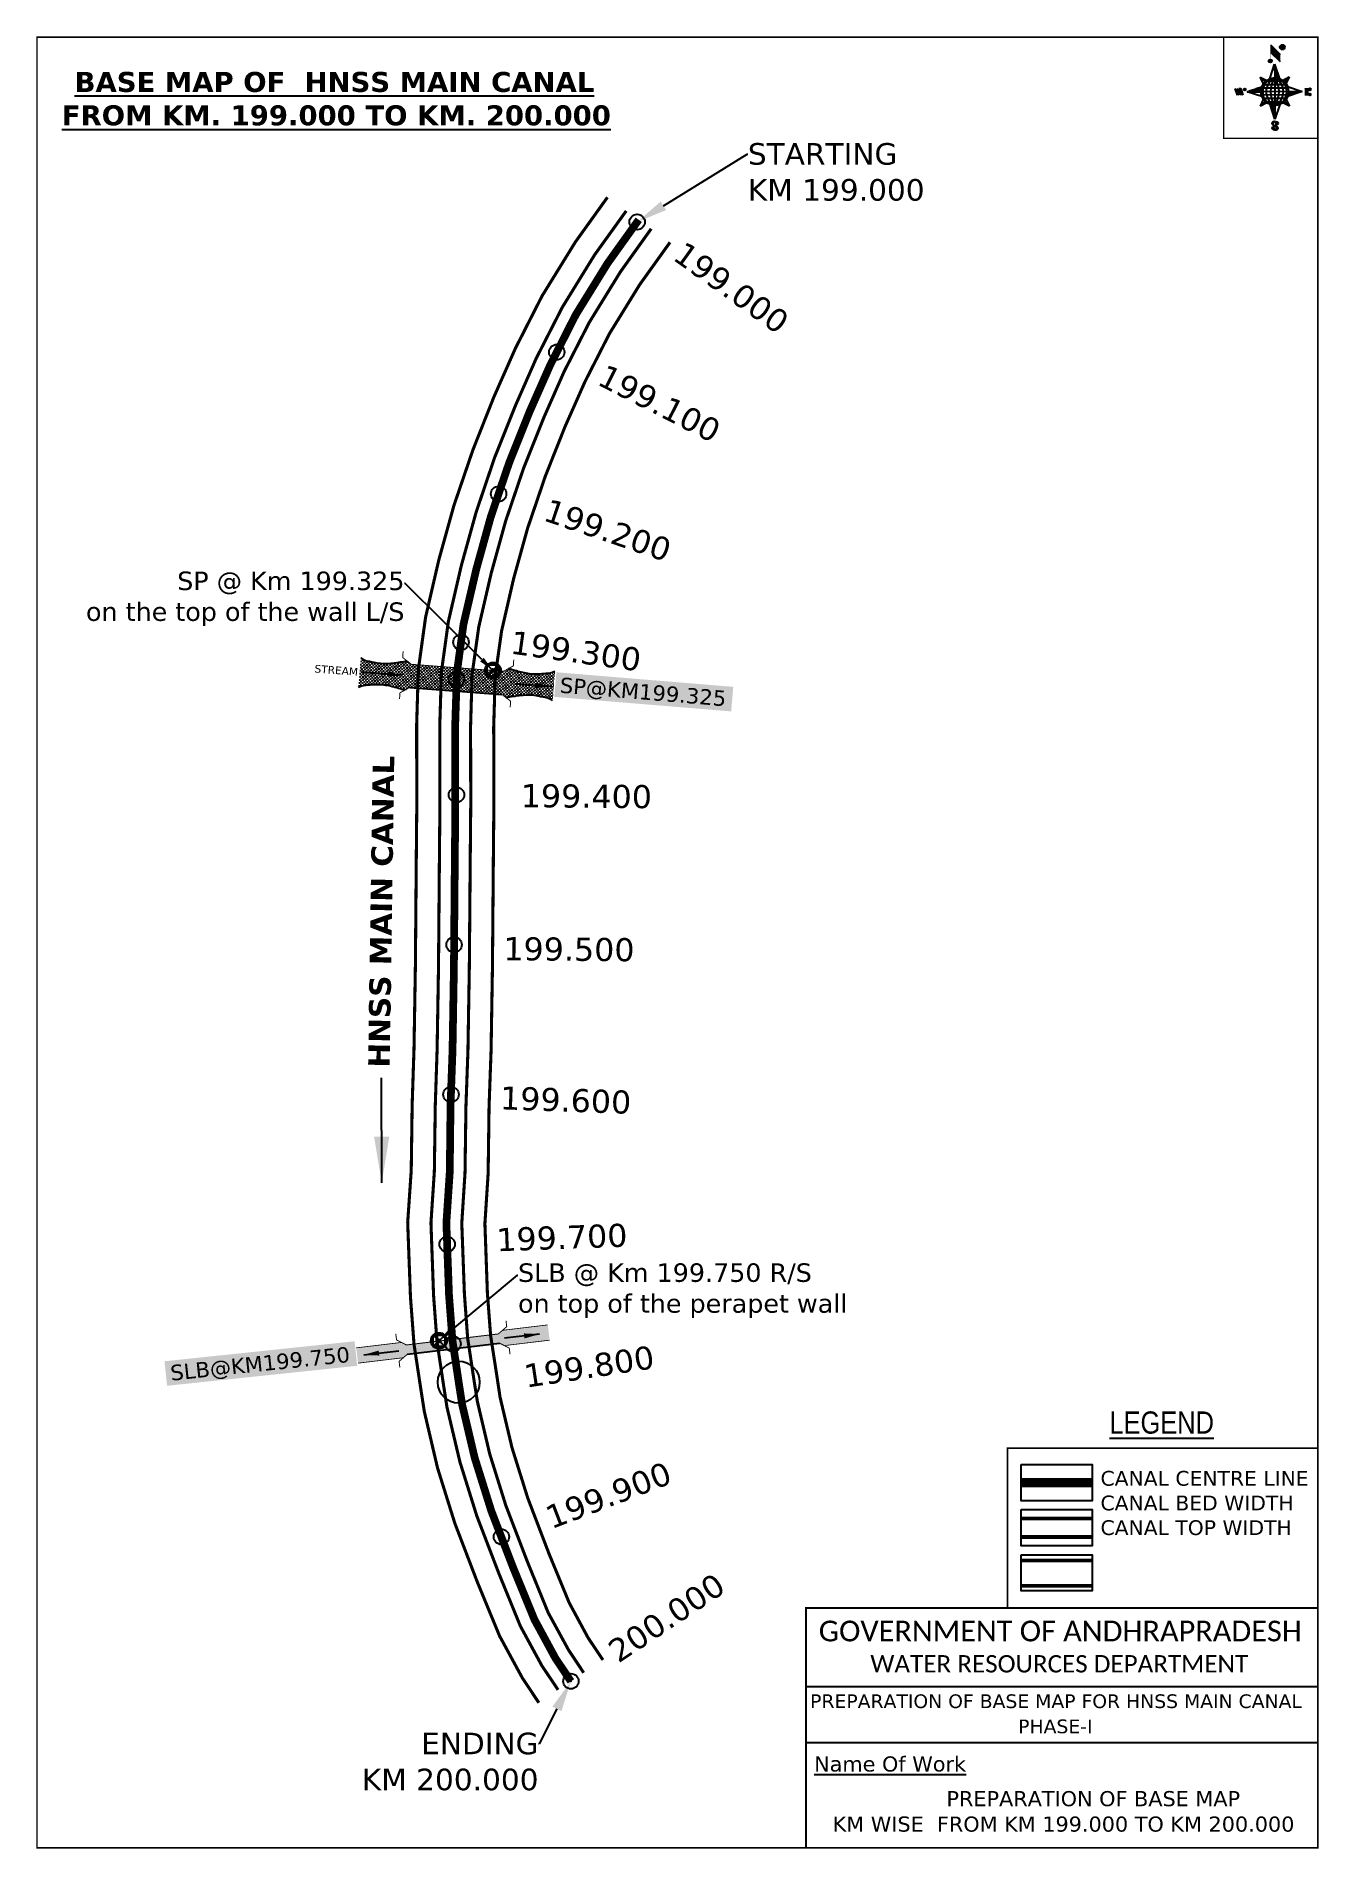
# Model space of a CAD drawing. Header units: inches. Extents: x 741273 to 742105, y 1642682 to 1643859.
import ezdxf
from ezdxf import colors
from ezdxf.entities.mleader import LeaderData, LeaderLine
from ezdxf.enums import TextEntityAlignment as Align
from ezdxf.math import Vec2, Vec3

# ---------------------------------------------------------------- set-up
doc = ezdxf.new("R2010")
doc.units = ezdxf.units.IN
doc.header["$MEASUREMENT"] = 0
doc.header["$PDMODE"] = 32
doc.header["$PDSIZE"] = 10
doc.linetypes.add('ACAD_ISO02W100', pattern=[15, 12, -3])
doc.linetypes.add('HIDDEN2', pattern=[0.1875, 0.125, -0.0625])
for name, color, linetype in [('AQUADUCT', 1, 'Continuous'), ('bord', 1, 'Continuous'), ('CANAL1', 1, 'Continuous'), ('CSMark', 72, 'Continuous'), ('DCBMS', 232, 'Continuous'), ('PAGE', 7, 'Continuous'), ('STRUCTURE', 5, 'Continuous'), ('TEXT', 7, 'Continuous')]:
    doc.layers.add(name, color=color, linetype=linetype)
doc.styles.add('ARIALN', font='ARIALN_1.TTF')
doc.styles.get("Standard").update_dxf_attribs({"font": 'verdana_0.ttf'})
doc.dimstyles.get("Standard").update_dxf_attribs({"dimtxt": 0.18, "dimasz": 0.18, "dimexe": 0.18, "dimexo": 0.0625, "dimgap": 0.09, "dimtad": 0, "dimtih": 1, "dimtoh": 1, "dimdec": 4, "dimzin": 0, "dimdsep": 46, "dimtxsty": 'Standard', "dimcen": 0.09, "dimadec": 0, "dimazin": 0, "dimtfac": 1, "dimtdec": 4, "dimtofl": 0, "dimtmove": 0, "dimatfit": 3, "dimfxl": 0, "dimtolj": 1, "dimtzin": 0, "dimarcsym": 0})
pattern_1 = [(267.297113149, (-8720374.938, 50637915.138), (10.5367255337, -0.497431438), [])]
pattern_2 = [(357.297113149, (-8720374.938, 50637915.138), (0.497431438, 10.5367255337), [])]

# ---------------------------------------------------------------- blocks, each defined once
blk = doc.blocks.new('DCBM')
at = {"layer": 'DCBMS'}
h = blk.add_hatch(color=132, dxfattribs=at)
h.paths.add_polyline_path([(3.7, 3.7, 0.414214), (-3.7, 3.7)])
h.paths.add_polyline_path([(3.7, 3.7), (3.7, -3.7, 0.198912), (5.2, 0, 0.198912)])
h.paths.add_polyline_path([(-3.7, -3.7, 0.414214), (3.7, -3.7)])
h.paths.add_polyline_path([(-3.7, 3.7, 0.198912), (-5.2, 0, 0.198912), (-3.7, -3.7)])
at = {"layer": 'DCBMS', "color": 0}
blk.add_lwpolyline([(-3.7, 3.7), (3.7, 3.7), (3.7, -3.7), (-3.7, -3.7)], close=True, dxfattribs=at)
for points in [[(-3.7, 3.7), (3.7, -3.7)], [(3.7, 3.7), (-3.7, -3.7)]]:
    blk.add_lwpolyline(points, dxfattribs=at)
for radius in [5.21, 1.05]:
    blk.add_circle((0, 0), radius, dxfattribs=at)
blk = doc.blocks.new('*X16')
at = {"color": 0, "linetype": 'Continuous'}
for p, q in [((6321.6, 240.5), (6322.3, 241.2)), ((6321.6, 240.3), (6322.3, 241)), ((6321.6, 240.1), (6322.3, 240.8)), ((6321.6, 239.9), (6322.4, 240.7)), ((6321.6, 239.8), (6322.4, 240.6)), ((6321.6, 239.6), (6322.5, 240.5)), ((6321.6, 239.4), (6322.5, 240.3)), ((6321.6, 239.2), (6322.6, 240.2)), ((6321.7, 239.1), (6322.6, 240.1)), ((6321.8, 240.8), (6322.4, 241.4)), ((6321.8, 239), (6322.7, 240)), ((6321.8, 239), (6322.8, 239.9)), ((6321.9, 238.9), (6322.9, 239.8)), ((6322, 238.8), (6323, 239.7)), ((6322.1, 241.3), (6322.4, 241.6)), ((6322.1, 238.7), (6323.1, 239.6)), ((6322.2, 238.6), (6323.1, 239.6)), ((6322.3, 238.5), (6323.2, 239.5)), ((6322.4, 238.5), (6323.3, 239.4)), ((6322.5, 238.4), (6323.4, 239.3)), ((6322.7, 238.4), (6323.6, 239.3)), ((6322.8, 238.3), (6323.7, 239.2)), ((6322.9, 238.3), (6323.8, 239.1)), ((6323.1, 238.2), (6323.9, 239.1)), ((6323.2, 238.2), (6324, 239)), ((6323.3, 238.2), (6324.2, 239)), ((6323.5, 238.1), (6324.3, 238.9)), ((6323.7, 238.1), (6324.4, 238.9)), ((6323.8, 238.1), (6324.6, 238.8)), ((6324.1, 238.2), (6324.7, 238.8)), ((6324.3, 238.3), (6324.9, 238.8)), ((6324.6, 238.3), (6325.1, 238.8)), ((6324.8, 238.4), (6325.2, 238.8)), ((6325.1, 238.5), (6325.4, 238.8)), ((6325.4, 238.6), (6325.6, 238.8))]:
    blk.add_line(p, q, dxfattribs=at)
blk = doc.blocks.new('*X15')
at = {"color": 0, "linetype": 'Continuous'}
for p, q in [((6324.4, 240.3), (6324.5, 240.4)), ((6324.6, 240.3), (6324.8, 240.5)), ((6324.7, 240.2), (6325, 240.5)), ((6324.8, 240.2), (6325.2, 240.6)), ((6325, 240.1), (6325.5, 240.6)), ((6325.1, 240.1), (6325.6, 240.6)), ((6325.2, 240), (6325.8, 240.6)), ((6325.3, 240), (6326, 240.6)), ((6325.4, 239.9), (6326.1, 240.6)), ((6325.5, 239.8), (6326.2, 240.5)), ((6325.6, 239.8), (6326.3, 240.5)), ((6325.7, 239.7), (6326.5, 240.4)), ((6325.9, 239.6), (6326.6, 240.3)), ((6326, 239.5), (6326.7, 240.3)), ((6326, 239.4), (6326.8, 240.2)), ((6326.1, 239.3), (6327, 240.2)), ((6326.2, 239.3), (6327.1, 240.1)), ((6326.3, 239.2), (6327.1, 240)), ((6326.4, 239.1), (6327.2, 239.9)), ((6326.5, 239), (6327.3, 239.8)), ((6326.5, 238.9), (6327.4, 239.7)), ((6326.6, 238.8), (6327.5, 239.6)), ((6326.7, 238.7), (6327.5, 239.5)), ((6326.8, 238.6), (6327.6, 239.4)), ((6326.8, 238.5), (6327.7, 239.3)), ((6326.8, 236.5), (6327.4, 237)), ((6326.9, 238.3), (6327.8, 239.2)), ((6326.9, 238.2), (6327.9, 239.1)), ((6326.9, 236.8), (6327.6, 237.4)), ((6327, 238.1), (6327.8, 239)), ((6327, 237.9), (6327.8, 238.8)), ((6327, 237.8), (6327.8, 238.6)), ((6327, 237.6), (6327.8, 238.4)), ((6327, 237.4), (6327.8, 238.2)), ((6327, 237.3), (6327.8, 238)), ((6327, 237.1), (6327.8, 237.9))]:
    blk.add_line(p, q, dxfattribs=at)
blk = doc.blocks.new('H')
at = {"layer": 'bord', "extrusion": (0.000427885, 0.004792, 0.999988)}
h = blk.add_hatch(dxfattribs=at)
h.set_pattern_fill('LINE', color=8, scale=84.387686, angle=-2.7029, style=0)
h.set_pattern_definition(pattern_2)
h.paths.add_polyline_path([(-492, 786, -0.090992), (-448, 775), (-486, 912)])
h = blk.add_hatch(dxfattribs=at)
h.set_pattern_fill('LINE', color=8, scale=84.387686, angle=-92.7029, style=0)
h.set_pattern_definition(pattern_1)
h.paths.add_polyline_path([(-625, 665, -0.090992), (-615, 710), (-751, 671)])
h = blk.add_hatch(dxfattribs=at)
h.set_pattern_fill('LINE', color=8, scale=84.387686, angle=-2.7029, style=0)
h.set_pattern_definition(pattern_2)
h.paths.add_polyline_path([(-504, 533, -0.090992), (-549, 543), (-510, 406)])
h = blk.add_hatch(dxfattribs=at)
h.set_pattern_fill('LINE', color=8, scale=84.387686, angle=-92.7029, style=0)
h.set_pattern_definition(pattern_1)
h.paths.add_polyline_path([(-246, 647), (-372, 653, -0.090992), (-382, 609)])
for p, q in [((-519, 1020, -1217), (-435, 927, -1216)), ((-516, 1087, -1217), (-432, 994, -1217)), ((-538, 774, -1216), (-487, 906, -1216)), ((-487, 906, -1216), (-493, 780, -1216)), ((-487, 906, -1216), (-448, 769, -1216)), ((-865, 701, -1215), (-847, 638, -1215)), ((-847, 700, -1215), (-829, 637, -1215)), ((-829, 699, -1215), (-811, 636, -1215)), ((-829, 699, -1215), (-811, 698, -1215)), ((-811, 698, -1215), (-794, 635, -1215)), ((-752, 665, -1215), (-615, 704, -1215)), ((-627, 794, -1216), (-567, 760, -1216)), ((-627, 794, -1216), (-584, 747, -1215)), ((-599, 731, -1215), (-627, 794, -1216)), ((-421, 753, -1216), (-359, 781, -1216)), ((-359, 781, -1216), (-405, 739, -1216)), ((-359, 781, -1216), (-392, 721, -1215)), ((-379, 693, -1215), (-246, 641, -1215)), ((-213, 669, -1215), (-217, 601, -1215)), ((-752, 665, -1215), (-625, 659, -1215)), ((-619, 614, -1215), (-752, 665, -1215)), ((-639, 526, -1214), (-606, 585, -1215)), ((-639, 526, -1214), (-593, 568, -1215)), ((-577, 553, -1215), (-639, 526, -1214)), ((-511, 400, -1214), (-549, 537, -1214)), ((-460, 533, -1215), (-511, 400, -1214)), ((-505, 527, -1214), (-511, 400, -1214)), ((-371, 513, -1214), (-431, 546, -1215)), ((-371, 513, -1214), (-414, 560, -1215)), ((-399, 576, -1215), (-371, 513, -1214)), ((-246, 641, -1215), (-383, 603, -1215)), ((-373, 647, -1215), (-246, 641, -1215)), ((-197, 600, -1215), (-194, 668, -1215))]:
    blk.add_line(p, q, dxfattribs=at)
at = {"layer": 'bord', "color": 8, "linetype": 'ByBlock', "extrusion": (0.000427885, 0.004792, 0.999988)}
for p, q in [((-375, 679, -1215), (-620, 691, -1215)), ((-386, 711, -1215), (-605, 722, -1215)), ((-411, 744, -1216), (-578, 752, -1216)), ((-493, 780, -1216), (-505, 527, -1214)), ((-373, 647, -1215), (-625, 659, -1215)), ((-378, 616, -1215), (-623, 628, -1215)), ((-392, 585, -1215), (-611, 595, -1215)), ((-420, 555, -1215), (-587, 562, -1215))]:
    blk.add_line(p, q, dxfattribs=at)
at = {"layer": 'bord', "extrusion": (0.000427885, 0.004792, 0.999988), "elevation": -1212}
for points, const_width in [([(-522, 960), (-516, 1093)], 1.61), ([(-434, 933), (-428, 1066)], 1.61), ([(-870, 707), (-846, 706)], 0.642), ([(-829, 643), (-821, 678)], 0.642), ([(-793, 641), (-782, 694)], 0.642), ([(-223, 676), (-174, 673)], 0.706), ([(-829, 643), (-855, 644)], 0.642), ([(-811, 642), (-784, 641)], 0.642), ([(-177, 605), (-226, 607)], 0.706), ([(-195, 645), (-185, 644)], 0.706)]:
    blk.add_lwpolyline(points, dxfattribs=dict(at, const_width=const_width))
for points, const_width in [([(-414, 1073, 1), (-398, 1058, 1)], 22.3), ([(-530, 950, 1), (-520, 939, 1)], 14.8), ([(-776, 697, 1), (-769, 690, 1)], 8.9), ([(-180, 618, 1), (-173, 611, 1)], 9.79), ([(-178, 667, 1), (-171, 660, 1)], 9.79), ([(-490, 362, 1), (-498, 369, 1)], 11.1), ([(-525, 322, 1), (-533, 329, 1)], 11.1)]:
    blk.add_lwpolyline(points, format="xyb", close=True, dxfattribs=dict(at, const_width=const_width))
for points in [[(-537, 317), (-531, 310), (-520, 307), (-505, 307), (-494, 310), (-486, 318), (-487, 326), (-491, 333), (-494, 336), (-503, 341), (-522, 347), (-530, 352), (-534, 355), (-537, 363), (-537, 373), (-530, 381), (-520, 384), (-504, 384), (-493, 380), (-487, 373)], [(-522, 348), (-526, 354), (-528, 361), (-528, 371), (-526, 375), (-521, 381), (-515, 384)], [(-505, 307), (-499, 312), (-497, 319), (-497, 327), (-501, 335), (-509, 343)]]:
    blk.add_lwpolyline(points, dxfattribs=at)
at = {"layer": 'bord', "extrusion": (0.000427885, 0.004792, 0.999988)}
for centre, radius in [((-406, 1065, -1212), 22.3), ((-525, 944, -1212), 14.8), ((-773, 694, -1212), 8.9), ((-498, 659, -1212), 127), ((-177, 615, -1212), 9.79), ((-174, 663, -1212), 9.79), ((-494, 365, -1212), 11.1), ((-529, 325, -1212), 11.1)]:
    blk.add_circle(centre, radius, dxfattribs=at)
at = {"layer": 'bord', "color": 8, "linetype": 'ByBlock', "extrusion": (0.000427885, 0.004792, 0.999988)}
for centre, radius, start, end in [((-482, 658, -1212), 128, 94.9254, 259.6691), ((-437, 656, -1212), 141, 113.2864, 241.308), ((-316, 651, -1212), 222, 142.5892, 212.0053), ((-560, 662, -1212), 141, 293.2864, 61.308), ((-681, 668, -1212), 222, 322.5892, 32.0053), ((-515, 660, -1212), 128, 274.9254, 79.6691)]:
    blk.add_arc(centre, radius, start, end, dxfattribs=at)
at = {"layer": 'bord', "extrusion": (0.000427885, 0.004792, 0.999988)}
for points in [[(-516, 1093, -1212), (-431, 1000, -1212), (-519, 1026, -1212), (-434, 933, -1212)], [(-864, 707, -1212), (-846, 706, -1212), (-846, 644, -1212), (-829, 643, -1212)], [(-829, 705, -1212), (-811, 704, -1212), (-811, 642, -1212), (-793, 641, -1212)], [(-193, 674, -1212), (-197, 606, -1212), (-213, 675, -1212), (-216, 607, -1212)]]:
    blk.add_solid(points, dxfattribs=at)
at = {"layer": 'bord', "extrusion": (0.000427885, 0.004792, 0.999988), "xscale": 7.977342409717546, "yscale": 7.977342408231451, "zscale": 7.977342408476333, "rotation": 138.0840426661453}
for name, p in [('*X15', (38301, -31929, -1212)), ('*X16', (38314, -31951, -1212))]:
    blk.add_blockref(name, p, dxfattribs=at)
blk = doc.blocks.new('SLB')
at = {"layer": 'STRUCTURE'}
h = blk.add_hatch(dxfattribs=at)
h.set_pattern_fill('DOTS', color=6, scale=20, angle=320.3722, style=0)
h.set_pattern_definition([(320.372247934, (-159.4327, -72.9564), (1.2786241598, 0.5641323054), [0, -1.25])])
h.paths.add_polyline_path([(769699.5, 1706871.1), (769699.5, 1706861.1), (769729.1, 1706861.1), (769732.1, 1706863.1), (769792.1, 1706863.1), (769795.1, 1706861.1), (769824.7, 1706861.1), (769824.7, 1706871.1), (769795.1, 1706871.1), (769792.1, 1706869.1), (769732.1, 1706869.1), (769729.1, 1706871.1)])
at = {"layer": 'STRUCTURE', "color": 6, "linetype": 'ACAD_ISO02W100', "ltscale": 0.5, "const_width": 0.5}
for points in [[(769699.5, 1706871.1), (769729.1, 1706871.1)], [(769795.1, 1706871.1), (769824.7, 1706871.1)], [(769699.5, 1706861.1), (769729.1, 1706861.1)], [(769795.1, 1706861.1), (769824.7, 1706861.1)]]:
    blk.add_lwpolyline(points, dxfattribs=at)
at = {"layer": 'STRUCTURE', "color": 6, "const_width": 0.628}
for points in [[(769726.1, 1706877.1), (769726.1, 1706873.1), (769732.1, 1706869.1), (769792.1, 1706869.1), (769798.1, 1706873.1), (769798.1, 1706877.1)], [(769726.1, 1706855.1), (769726.1, 1706859.1), (769732.1, 1706863.1), (769792.1, 1706863.1), (769798.1, 1706859.1), (769798.1, 1706855.1)]]:
    blk.add_lwpolyline(points, dxfattribs=at)
at = {"layer": 'STRUCTURE', "color": 6}
blk.add_lwpolyline([(769732.1, 1706863.1), (769792.1, 1706863.1)], dxfattribs=at)
blk.add_lwpolyline([(769732.1, 1706863.1), (769792.1, 1706863.1)], dxfattribs=at)
at = {"layer": 'STRUCTURE', "color": 0}
blk.add_circle((769762.1, 1706866.1), 1.24, dxfattribs=at)
for points in [[(769703.8, 1706866), (769726.7, 1706866)], [(769818.6, 1706865.8), (769795.7, 1706865.8)]]:
    blk.add_leader(points, dimstyle='Standard', override={"dimasz": 10, "dimgap": 0.09, "dimtad": 0}, dxfattribs=at)
blk = doc.blocks.new('SP')
at = {"layer": 'STRUCTURE'}
h = blk.add_hatch(dxfattribs=at)
h.set_pattern_fill('DASH', color=256, scale=8, style=0)
edge = h.paths.add_edge_path()
edge.add_spline(control_points=[(769825.7, 1706742.1), (769825.3, 1706741.8), (769823.8, 1706740.8), (769820.9, 1706740.3), (769817, 1706739.7), (769811.4, 1706738.9), (769804, 1706739.7), (769798.4, 1706741), (769795.6, 1706741.6)], knot_values=[0, 0, 0, 0, 1.613557, 5.24513, 8.624976, 13.470124, 22.190216, 30.746377, 30.746377, 30.746377, 30.746377], degree=3, periodic=0)
edge.add_line((769795.6, 1706741.6), (769792.6, 1706739.6))
edge.add_line((769792.6, 1706739.6), (769732.6, 1706739.6))
edge.add_line((769732.6, 1706739.6), (769729.6, 1706741.6))
edge.add_spline(control_points=[(769729.6, 1706741.6), (769726.9, 1706740.9), (769721.3, 1706739.5), (769713.9, 1706738.5), (769708.3, 1706739.1), (769704.4, 1706739.6), (769701.5, 1706740), (769700, 1706741), (769699.5, 1706741.3)], knot_values=[0, 0, 0, 0, 8.556161, 17.276253, 22.121402, 25.501247, 29.13282, 30.746377, 30.746377, 30.746377, 30.746377], degree=3, periodic=0)
edge.add_line((769699.5, 1706741.3), (769699.5, 1706722.1))
edge.add_spline(control_points=[(769699.5, 1706722.1), (769700, 1706722.4), (769701.4, 1706723.4), (769704.3, 1706724), (769708.2, 1706724.5), (769713.8, 1706725.3), (769721.2, 1706724.5), (769726.8, 1706723.3), (769729.6, 1706722.6)], knot_values=[0, 0, 0, 0, 1.613557, 5.24513, 8.624976, 13.470124, 22.190216, 30.746377, 30.746377, 30.746377, 30.746377], degree=3, periodic=0)
edge.add_line((769729.6, 1706722.6), (769732.6, 1706724.6))
edge.add_line((769732.6, 1706724.6), (769792.6, 1706724.6))
edge.add_line((769792.6, 1706724.6), (769795.6, 1706722.6))
edge.add_spline(control_points=[(769795.6, 1706722.6), (769798.4, 1706723.3), (769803.9, 1706724.8), (769811.3, 1706725.8), (769817, 1706725.1), (769820.9, 1706724.7), (769823.8, 1706724.2), (769825.2, 1706723.3), (769825.7, 1706723)], knot_values=[0, 0, 0, 0, 8.556161, 17.276253, 22.121402, 25.501247, 29.13282, 30.746377, 30.746377, 30.746377, 30.746377], degree=3, periodic=0)
edge.add_line((769825.7, 1706723), (769825.7, 1706742.1))
h.paths.add_polyline_path([(769764.2, 1706732.1, -1), (769761.1, 1706732.1, -1)], flags=0)
h.paths.add_polyline_path([(769761.1, 1706732.1, 1), (769764.2, 1706732.1, 1)], flags=16)
at = {"layer": 'STRUCTURE', "const_width": 0.628}
for points in [[(769726.6, 1706747.6), (769726.6, 1706743.6), (769732.6, 1706739.6), (769792.6, 1706739.6), (769798.6, 1706743.6), (769798.6, 1706747.6)], [(769726.6, 1706716.6), (769726.6, 1706720.6), (769732.6, 1706724.6), (769792.6, 1706724.6), (769798.6, 1706720.6), (769798.6, 1706716.6)]]:
    blk.add_lwpolyline(points, dxfattribs=at)
at = {"layer": 'STRUCTURE', "color": 3}
blk.add_lwpolyline([(769732.6, 1706724.6), (769792.6, 1706724.6)], dxfattribs=at)
blk.add_lwpolyline([(769732.6, 1706724.6), (769792.6, 1706724.6)], dxfattribs=at)
at = {"layer": 'STRUCTURE', "color": 0}
blk.add_circle((769762.6, 1706732.1), 1.55, dxfattribs=at)
at = {"layer": 'STRUCTURE'}
for points in [[(769699.5, 1706741.3), (769700.9, 1706740.5), (769704.4, 1706739.6), (769707.8, 1706739.2), (769712.6, 1706738.8), (769721.3, 1706739.7), (769729.6, 1706741.6)], [(769825.7, 1706742.1), (769824.3, 1706741.3), (769820.8, 1706740.3), (769817.5, 1706739.8), (769812.7, 1706739.2), (769804, 1706739.9), (769795.6, 1706741.6)], [(769699.5, 1706722.1), (769700.9, 1706723), (769704.4, 1706724), (769707.7, 1706724.5), (769712.5, 1706725), (769721.2, 1706724.4), (769729.6, 1706722.6)], [(769825.7, 1706723), (769824.3, 1706723.8), (769820.8, 1706724.7), (769817.4, 1706725.1), (769812.6, 1706725.5), (769803.9, 1706724.6), (769795.6, 1706722.6)]]:
    blk.add_spline(points, degree=3, dxfattribs=at)
at = {"layer": 'STRUCTURE', "color": 0}
blk.add_text('STREAM', height=5, dxfattribs=at).set_placement((769684.3, 1706732.1), align=Align.MIDDLE_CENTER)
for points in [[(769727.4, 1706732.1), (769700.8, 1706732.1)], [(769824.4, 1706732.1), (769800.5, 1706732.1)]]:
    blk.add_leader(points, dimstyle='Standard', override={"dimasz": 10, "dimgap": 0.09, "dimtad": 0}, dxfattribs=at)

msp = doc.modelspace()

# ---------------------------------------------------------------- linework, layer by layer
at = {"color": 3}
msp.add_circle((741546.8, 1642985.1), 13.6, dxfattribs=at)
for p in [(741662.6, 1643738.1), (741610.4, 1643653.6), (741572.7, 1643561.6), (741548.3, 1643465.3), (741545.4, 1643366.3), (741543.8, 1643269), (741541.8, 1643171.8), (741539.3, 1643074.6), (741574.5, 1642884.7), (741619.6, 1642791)]:
    msp.add_point(p, dxfattribs=at)
at = {"layer": 'CANAL1', "color": 200, "const_width": 2}
for points in [[(741643.3, 1643754.1), (741622.5, 1643725.1), (741600.9, 1643690.1), (741583.6, 1643656.1), (741569.7, 1643624.7), (741556.1, 1643590.4), (741543.7, 1643554.1), (741533.9, 1643518.8), (741525.3, 1643481.5), (741520.6, 1643447.5), (741519.5, 1643411.1), (741519.6, 1643370.4), (741519.6, 1643358.9), (741519.3, 1643327), (741518.7, 1643255.2), (741517.8, 1643201.5), (741516.6, 1643165.1), (741516, 1643122.5), (741513.7, 1643088.7), (741515.5, 1643040.4), (741517.8, 1643009.8), (741522.1, 1642981.4), (741524.5, 1642966), (741533.1, 1642929.3), (741544.3, 1642893.5), (741558.8, 1642855.6), (741573.3, 1642820.4), (741588, 1642793.3), (741598.8, 1642777)], [(741683.9, 1643724.9), (741664.2, 1643697.4), (741644.6, 1643665.6), (741628.8, 1643634.6), (741615.8, 1643605.3), (741603, 1643573.1), (741591.5, 1643539.3), (741582.4, 1643506.5), (741574.6, 1643472.5), (741570.5, 1643443.3), (741569.5, 1643410.4), (741569.6, 1643370.4), (741569.6, 1643358.6), (741569.3, 1643326.6), (741568.7, 1643254.6), (741567.8, 1643200.2), (741566.5, 1643163.9), (741565.9, 1643120.5), (741563.8, 1643088), (741565.4, 1643043.2), (741567.5, 1643015.4), (741571.6, 1642988.9), (741573.6, 1642975.5), (741581.4, 1642942.5), (741591.6, 1642909.9), (741605.3, 1642874), (741618.5, 1642841.9), (741630.8, 1642819.1), (741640.4, 1642804.8)]]:
    msp.add_lwpolyline(points, dxfattribs=at)
at = {"layer": 'CANAL1', "color": 5, "const_width": 2}
for points in [[(741655.5, 1643745.3), (741635, 1643716.8), (741614, 1643682.7), (741597.1, 1643649.6), (741583.6, 1643618.9), (741570.1, 1643585.2), (741558.1, 1643549.7), (741548.5, 1643515.1), (741540.1, 1643478.8), (741535.6, 1643446.2), (741534.5, 1643410.9), (741534.6, 1643370.4), (741534.6, 1643358.8), (741534.3, 1643326.9), (741533.7, 1643255), (741532.8, 1643201.1), (741531.6, 1643164.7), (741531, 1643121.9), (741528.8, 1643088.5), (741530.5, 1643041.3), (741532.7, 1643011.5), (741536.9, 1642983.6), (741539.2, 1642968.8), (741547.6, 1642933.3), (741558.5, 1642898.4), (741572.8, 1642861.1), (741586.8, 1642826.8), (741600.8, 1642801), (741611.3, 1642785.4)], [(741627.9, 1642796.5), (741618, 1642811.4), (741604.9, 1642835.4), (741591.4, 1642868.5), (741577.4, 1642905), (741566.9, 1642938.6), (741558.9, 1642972.6), (741556.7, 1642986.6), (741552.6, 1643013.7), (741550.5, 1643042.4), (741548.8, 1643088.2), (741550.9, 1643121.1), (741551.5, 1643164.2), (741552.8, 1643200.6), (741553.7, 1643254.7), (741554.3, 1643326.7), (741554.6, 1643358.7), (741554.6, 1643370.4), (741554.5, 1643410.6), (741555.5, 1643444.5), (741559.8, 1643475.2), (741567.9, 1643510.2), (741577.2, 1643543.8), (741588.9, 1643578.3), (741602, 1643611.1), (741615.2, 1643641), (741631.5, 1643672.9), (741651.7, 1643705.7), (741671.7, 1643733.7)]]:
    msp.add_lwpolyline(points, dxfattribs=at)
at = {"layer": 'CANAL1', "color": 1, "linetype": 'HIDDEN2', "ltscale": 100, "const_width": 5}
msp.add_lwpolyline([(741663.6, 1643739.5), (741643.4, 1643711.3), (741622.7, 1643677.8), (741606.2, 1643645.3), (741592.8, 1643615), (741579.5, 1643581.7), (741567.6, 1643546.7), (741558.2, 1643512.7), (741549.9, 1643477), (741545.6, 1643445.4), (741544.5, 1643410.7), (741544.6, 1643370.4), (741544.6, 1643358.8), (741544.3, 1643326.8), (741543.7, 1643254.9), (741542.8, 1643200.8), (741541.5, 1643164.5), (741541, 1643121.5), (741538.8, 1643088.3), (741540.5, 1643041.8), (741542.7, 1643012.6), (741546.8, 1642985.1), (741549, 1642970.7), (741557.2, 1642935.9), (741567.9, 1642901.7), (741582.1, 1642864.8), (741595.9, 1642831.1), (741609.4, 1642806.2), (741619.6, 1642790.9)], dxfattribs=at)
at = {"layer": 'CANAL1', "color": 1, "linetype": 'HIDDEN2', "ltscale": 100, "const_width": 6, "elevation": -0.4}
msp.add_lwpolyline([(741957.8, 1642919.9), (741911.7, 1642919.9)], dxfattribs=at)
at = {"layer": 'CANAL1', "color": 5, "const_width": 2.4, "elevation": -0.4}
for points in [[(741957.8, 1642896.6), (741911.7, 1642896.6)], [(741957.8, 1642884.6), (741911.7, 1642884.6)]]:
    msp.add_lwpolyline(points, dxfattribs=at)
at = {"layer": 'CANAL1', "color": 200, "const_width": 2.4, "elevation": -0.4}
for points in [[(741957.8, 1642869.4), (741911.7, 1642869.4)], [(741957.8, 1642852.9), (741911.7, 1642852.9)]]:
    msp.add_lwpolyline(points, dxfattribs=at)
at = {"layer": 'DCBMS', "color": 132, "true_color": 0x00d1bf}
for p in [(741569, 1643447, 470.7), (741534, 1643012, 474)]:
    msp.add_point(p, dxfattribs=at)
at = {"layer": 'PAGE', "const_width": 1}
msp.add_lwpolyline([(741273.2, 1643858.1), (741273.2, 1642682.9), (742104.2, 1642682.9), (742104.2, 1643858.1), (741273.2, 1643858.1)], dxfattribs=at)
at = {"layer": 'PAGE'}
for points, const_width in [([(742104.2, 1643858.1), (742043.1, 1643858.1), (742043.1, 1643792.4), (742104.2, 1643792.4)], 1), ([(742104.2, 1642838.5), (741902.9, 1642838.5), (741902.9, 1642942.3), (742104.2, 1642942.3)], 1.2), ([(741772.1, 1642838.5), (742104.2, 1642838.5), (742104.2, 1642682.9), (741772.1, 1642682.9)], 1.2)]:
    msp.add_lwpolyline(points, close=True, dxfattribs=dict(at, const_width=const_width))
at = {"layer": 'PAGE', "elevation": -0.4}
for points in [[(741911.7, 1642931.6), (741957.8, 1642931.6), (741957.8, 1642908.1), (741911.7, 1642908.1)], [(741911.7, 1642902.4), (741957.8, 1642902.4), (741957.8, 1642878.9), (741911.7, 1642878.9)], [(741911.7, 1642873.1), (741957.8, 1642873.1), (741957.8, 1642849.6), (741911.7, 1642849.6)]]:
    msp.add_lwpolyline(points, close=True, dxfattribs=at)
at = {"layer": 'PAGE'}
for points in [[(741772.1, 1642787.5), (742104.2, 1642787.5)], [(741772.1, 1642751.2), (742104.2, 1642751.2)]]:
    msp.add_lwpolyline(points, dxfattribs=at)
at = {"layer": 'STRUCTURE', "color": 0}
for p in [(741545.4, 1643441.3), (741543.1, 1643009.9)]:
    msp.add_point(p, dxfattribs=at)

# ---------------------------------------------------------------- block references
at = {"layer": 'AQUADUCT', "color": 1, "xscale": 0.0703495379661093, "yscale": 0.07034953800030053, "zscale": 0.07034953795990817, "rotation": 3.078330607406165}
msp.add_blockref('H', (742113.8, 1643778.7, 85.4), dxfattribs=at)
at = {"layer": 'DCBMS', "color": 132, "true_color": 0x00d1bf}
for p in [(741569, 1643447, 470.7), (741534, 1643012, 474)]:
    msp.add_blockref('DCBM', p, dxfattribs=at)
at = {"layer": 'STRUCTURE', "color": 0}
for name, p, rotation in [('SP', (-155024.7, -222.6), 355.6649468698207), ('SLB', (180521.9, -143377.8), 6.839337711435232)]:
    msp.add_blockref(name, p, dxfattribs=dict(at, rotation=rotation))

# ---------------------------------------------------------------- texts
at = {"layer": 'CANAL1', "color": 1}
for s, rotation, p in [('199.400', 359.5355, (741587.1, 1643365.8)), ('199.800', 8.6329, (741589.3, 1642988.9))]:
    msp.add_text(s, height=15, rotation=rotation, dxfattribs=at).set_placement(p, align=Align.MIDDLE_LEFT)
at = {"layer": 'CANAL1', "insert": (741488, 1643188.4), "char_height": 14, "width": 205.129, "attachment_point": 1, "rotation": 89.1485}
msp.add_mtext('\\pi0.96322;{\\fVerdana|b1|i0|c0|p34;HNSS MAIN CANAL}', dxfattribs=at)
at = {"layer": 'CSMark', "color": 1}
for s, rotation, p in [('199.000', 324.3678, (741689.2, 1643720.3)), ('199.100', 332.9846, (741639.2, 1643639.7)), ('199.200', 341.2492, (741603.2, 1643551.8)), ('199.300', 352.1125, (741580.7, 1643465.5)), ('199.500', 359.5069, (741575.8, 1643266.5)), ('199.600', 358.0064, (741573.7, 1643169.7)), ('199.700', 2.1024, (741571.2, 1643077.5)), ('199.900', 20.9527, (741604.2, 1642896.6)), ('200.000', 33.7649, (741646.2, 1642808.6))]:
    msp.add_text(s, height=15, rotation=rotation, dxfattribs=at).set_placement(p, align=Align.MIDDLE_LEFT)
at = {"layer": 'PAGE', "extrusion": (0.000201441, 0.004807, 0.999988), "style": 'ARIALN'}
msp.add_text('%%ULEGEND', height=14.4, rotation=359.9999, dxfattribs=at).set_placement((742002.9, 1642939.2, 8046.9), align=Align.MIDDLE)
at = {"layer": 'PAGE', "extrusion": (0.000201441, 0.004807, 0.999988)}
for s, height, p in [('PREPARATION OF BASE MAP FOR HNSS MAIN CANAL', 8.878, (741774.8, 1642753.9, 8045.9)), ('%%UName Of Work', 9.822, (741777.4, 1642712.7, 8044.6))]:
    msp.add_text(s, height=height, rotation=359.9999, dxfattribs=at).set_placement(p)
for s, height, p in [('PHASE-I', 8.88, (741933.9, 1642742, 8045.9)), ('PREPARATION OF BASE MAP', 9.822, (741958.5, 1642695.1, 8044.7)), ('KM WISE  FROM KM 199.000 TO KM 200.000', 9.822, (741939.2, 1642678.6, 8044.7))]:
    msp.add_text(s, height=height, rotation=359.9999, dxfattribs=at).set_placement(p, align=Align.MIDDLE_CENTER)
at = {"layer": 'PAGE', "extrusion": (0.000201441, 0.004807, 0.999988), "attachment_point": 1, "text_direction": (1, -1e-06, -0.000201)}
for s, insert, char_height, width in [('CANAL CENTRE LINE CANAL BED WIDTH {\\H2.3741x; }CANAL TOP WIDTH{\\H1.9188x; }', (741963.2, 1642927.5, -0.4), 9.6, 168.926), ('\\pi3.5885;{\\fCalibri|b0|i0|c0|p34;\\H1.3333x;GOVERNMENT OF ANDHRAPRADESH\\P\\pi37.073;\\H0.83998x;WATER RESOURCES DEPARTMENT}', (741776.8, 1642830.3, -1.3), 10.059, 321.276)]:
    msp.add_mtext(s, dxfattribs=dict(at, insert=insert, char_height=char_height, width=width))
at = {"layer": 'STRUCTURE', "color": 5, "char_height": 10, "attachment_point": 1, "bg_fill": 1, "box_fill_scale": 1.3, "bg_fill_color": 7, "bg_fill_true_color": 16777215, "bg_fill_transparency": 4390977}
for s, insert, width, rotation in [('SP@KM199.325', (741612.9, 1643442.6), 109.166, 355.298), ('SLB@KM199.750', (741359.2, 1642996), 118.025, 5.9982)]:
    msp.add_mtext(s, dxfattribs=dict(at, insert=insert, width=width, rotation=rotation))
at = {"layer": 'TEXT', "color": 1, "insert": (741275.8, 1643835.5), "char_height": 13, "width": 379.826, "attachment_point": 1}
msp.add_mtext('\\pi21.755;{\\fVerdana|b1|i0|c0|p34;\\LBASE MAP OF  HNSS MAIN CANAL \\P\\pi13.452;FROM KM. 199.000 TO KM. 200.000}', dxfattribs=at)

# ---------------------------------------------------------------- leaders
at = {"layer": 'CANAL1'}
msp.add_leader([(741496.9, 1643114.4), (741496.7, 1643182.7)], dimstyle='Standard', override={"dimasz": 30, "dimgap": 0.09, "dimtad": 0}, dxfattribs=at)
at = {"layer": 'DCBMS', "color": 5}
ml = msp.add_multileader_mtext('Standard', dxfattribs=at)
ml.set_content('STARTING\\PKM 199.000', color=5)
ml.set_leader_properties()
ml.build(insert=Vec2(0, 0))
ml.multileader.update_dxf_attribs({"dogleg_length": 0.36, "arrow_head_size": 20})
ctx = ml.context
ctx.base_point, ctx.char_height, ctx.arrow_head_size, ctx.landing_gap_size, ctx.plane_origin = Vec3(741734.3, 1643782.2), 14, 20, 0.09, Vec3(741965.9, 1643884.6)
notes = []
notes.append((ctx, [(1, (1, 1, 0), (741734, 1643782.2), (1, 0), 0.36, [(0, [(741662.6, 1643738.1)], 0, [])])]))
ctx.mtext.insert, ctx.mtext.flow_direction = Vec3(741734.4, 1643789.3), 5
at = {"layer": 'DCBMS', "color": 132, "true_color": 0x00d1bf}
ml = msp.add_multileader_mtext('Standard', dxfattribs=at)
ml.set_content('SP @ Km 199.325\\Pon the top of the wall L/S', color=(0, 209, 191))
ml.set_leader_properties()
ml.build(insert=Vec2(0, 0))
ml.multileader.update_dxf_attribs({"dogleg_length": 0.36, "arrow_head_size": 10})
ctx = ml.context
ctx.base_point, ctx.char_height, ctx.arrow_head_size, ctx.landing_gap_size, ctx.plane_origin = Vec3(741301.4, 1643503.5, 470.7), 12, 10, 0.09, Vec3(741569, 1643447, 470.7)
ctx.text_align_type = 2
notes.append((ctx, [(1, (1, 1, 0), (741512, 1643503.5, 470.7), (-1, 0), 0.36, [(0, [(741569, 1643447, 470.7)], 0, [])])]))
ctx.mtext.insert, ctx.mtext.alignment, ctx.mtext.flow_direction = Vec3(741511.6, 1643511.2, 470.7), 3, 5
ml = msp.add_multileader_mtext('Standard', dxfattribs=at)
ml.set_content('SLB @ Km 199.750 R/S \\Pon top of the perapet wall ', color=(0, 209, 191))
ml.set_leader_properties()
ml.build(insert=Vec2(0, 0))
ml.multileader.update_dxf_attribs({"dogleg_length": 0.36, "arrow_head_size": 10})
ctx = ml.context
ctx.base_point, ctx.char_height, ctx.arrow_head_size, ctx.landing_gap_size, ctx.plane_origin = Vec3(741585.2, 1643054.6, 474), 12, 10, 0.09, Vec3(741534, 1643012, 474)
notes.append((ctx, [(0, (1, 1, 0), (741584.9, 1643054.6, 474), (1, 0), 0.36, [(0, [(741534, 1643012, 474)], 0, [])])]))
ctx.mtext.insert, ctx.mtext.flow_direction = Vec3(741585.3, 1643062.2, 474), 5
at = {"layer": 'DCBMS', "color": 5}
ml = msp.add_multileader_mtext('Standard', dxfattribs=at)
ml.set_content('ENDING \\PKM 200.000', color=5)
ml.set_leader_properties()
ml.build(insert=Vec2(0, 0))
ml.multileader.update_dxf_attribs({"dogleg_length": 0.36, "arrow_head_size": 20})
ctx = ml.context
ctx.base_point, ctx.char_height, ctx.arrow_head_size, ctx.landing_gap_size, ctx.plane_origin = Vec3(741484.9, 1642750.4), 14, 20, 0.09, Vec3(741625.9, 1642654.4)
ctx.text_align_type = 2
notes.append((ctx, [(0, (1, 1, 0), (741599, 1642750.4), (-1, 0), 0.36, [(0, [(741619.6, 1642790.9)], 0, [])])]))
ctx.mtext.insert, ctx.mtext.width, ctx.mtext.alignment, ctx.mtext.flow_direction = Vec3(741598.6, 1642757.6), 129.552, 3, 5
for ctx, leaders in notes:
    for number, flags, end, landing, length, lines in leaders:
        leader = LeaderData()
        leader.index, (leader.has_last_leader_line, leader.has_dogleg_vector, leader.attachment_direction) = number, flags
        leader.last_leader_point, leader.dogleg_vector, leader.dogleg_length = Vec3(end), Vec3(landing), length
        for number, points, colour, breaks in lines:
            line = LeaderLine()
            line.index, line.vertices, line.color, line.breaks = number, Vec3.list(points), colors.encode_raw_color(colour), breaks
            leader.lines.append(line)
        ctx.leaders.append(leader)

doc.saveas('drawing.dxf')
